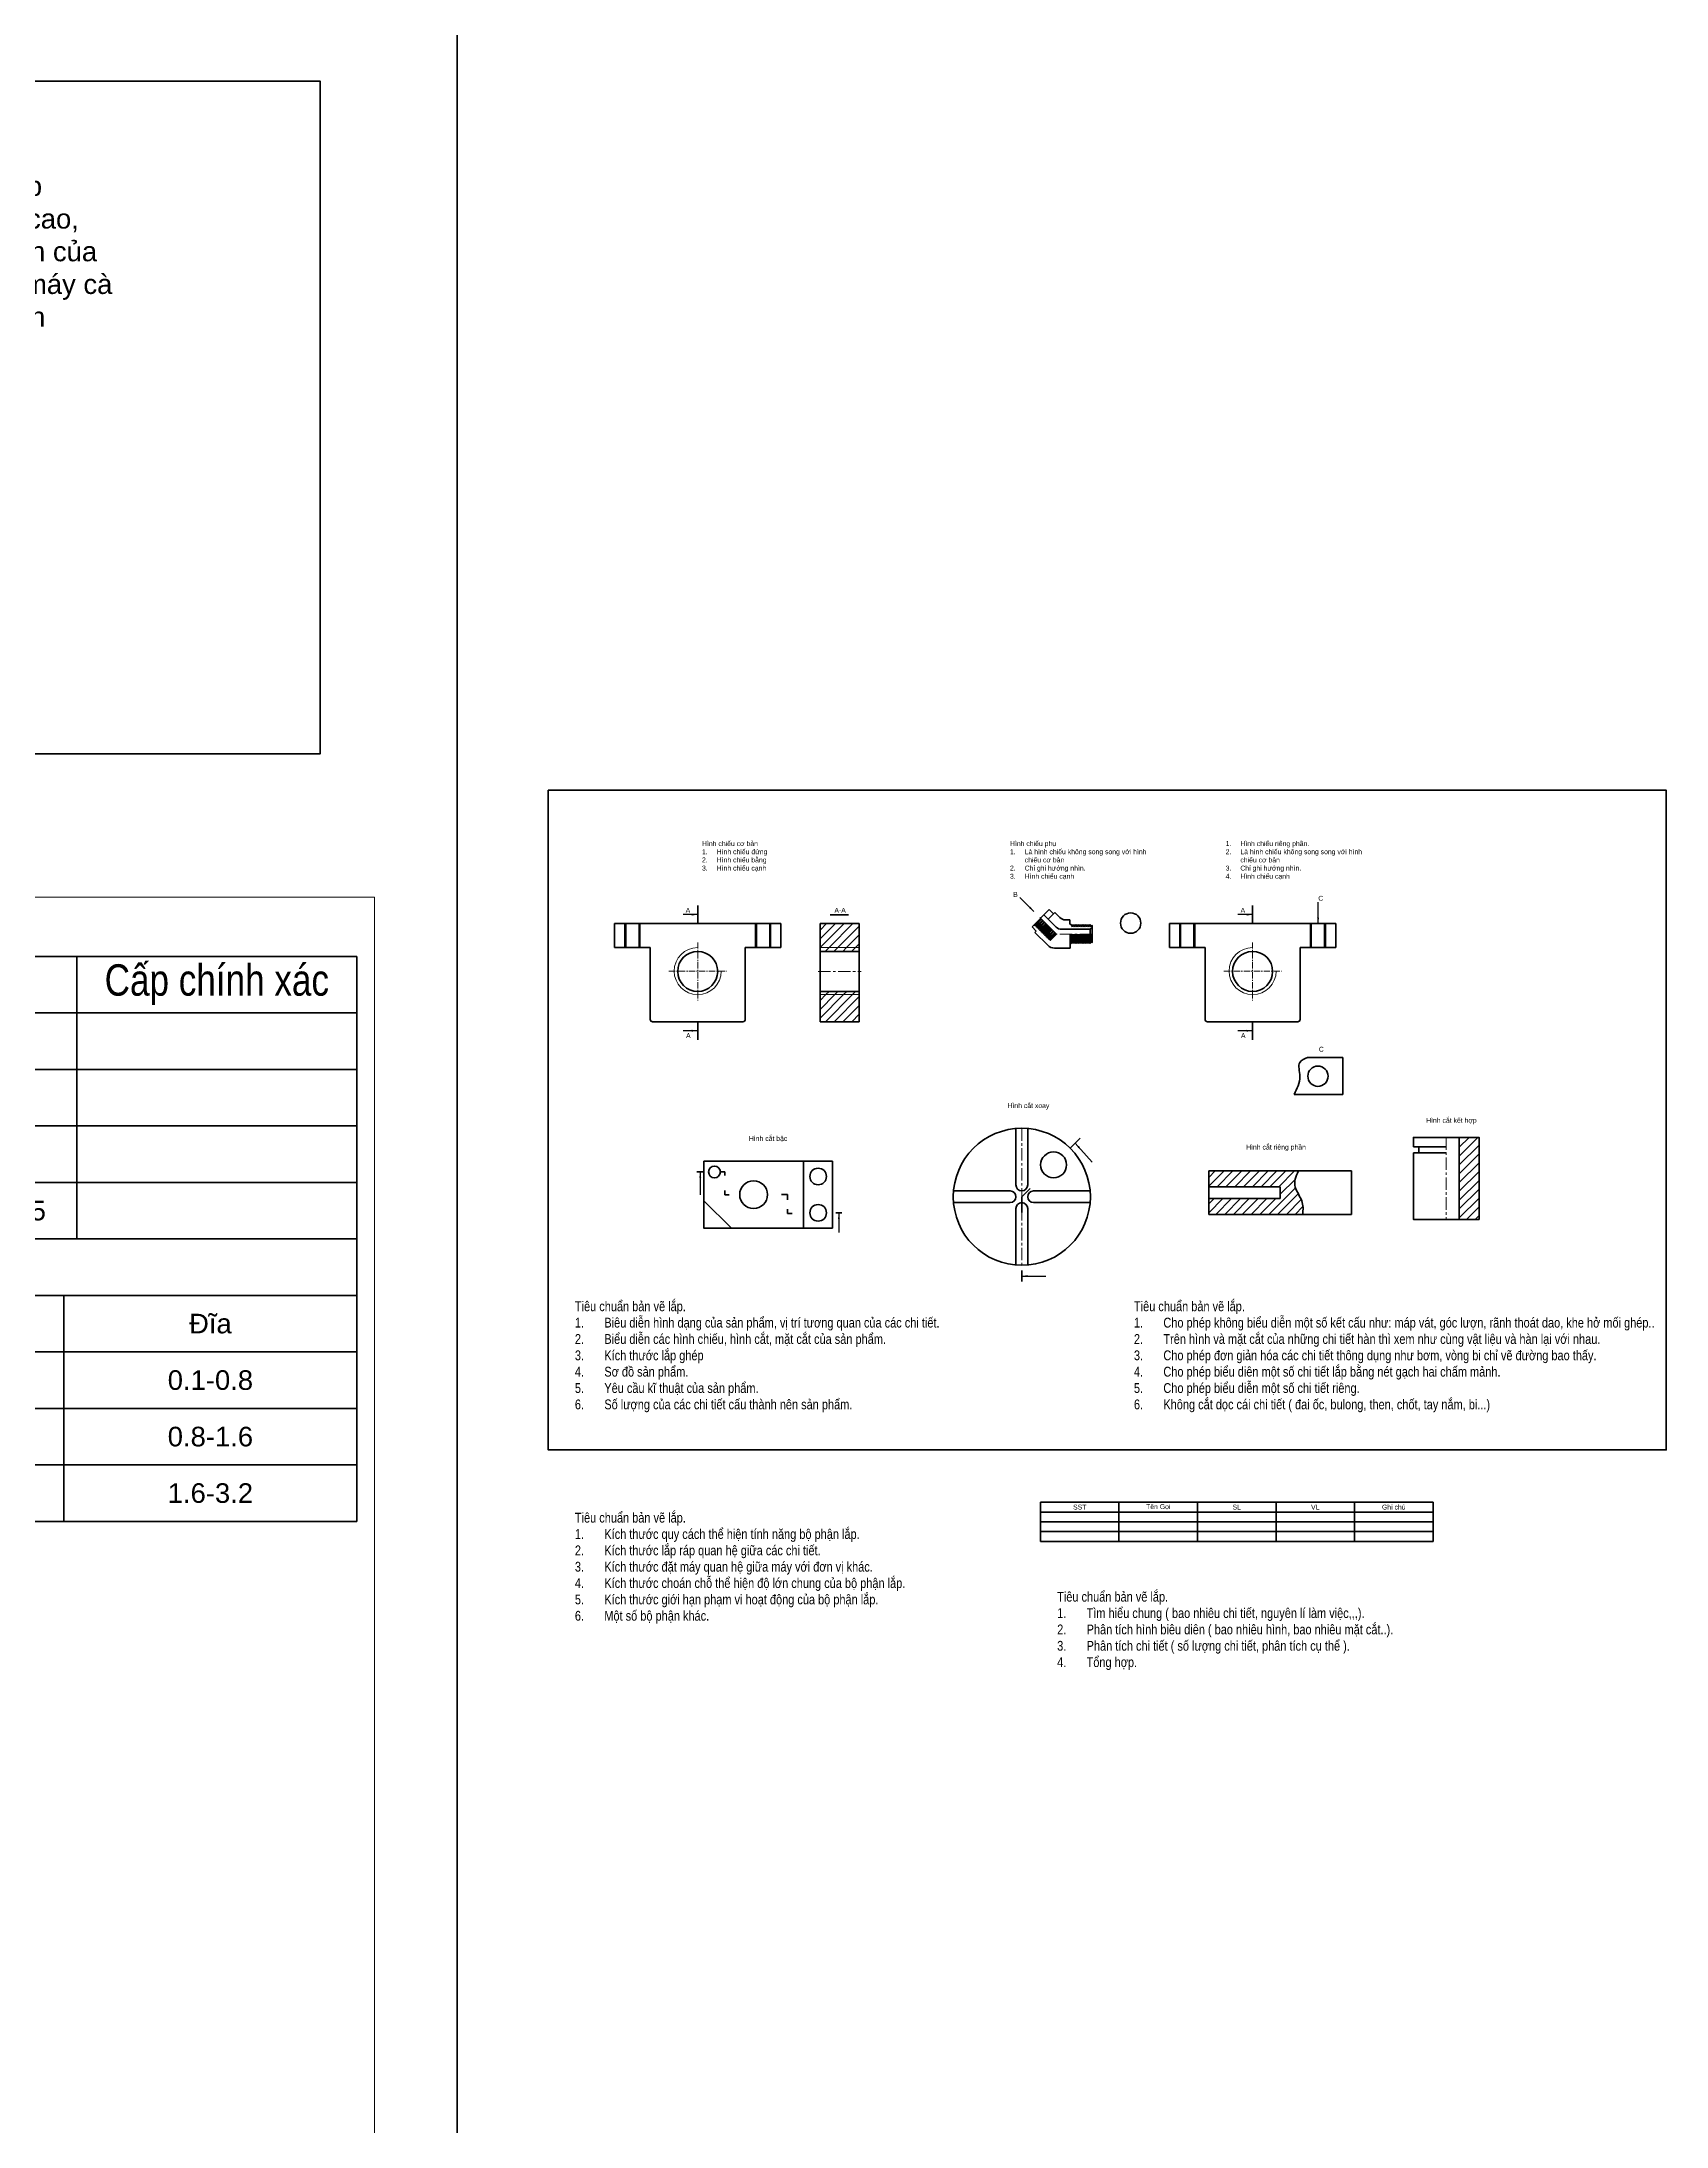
# Model space of a CAD drawing. Header units: millimetres. Extents: x -11382 to 23553, y -372 to 10786.
# Drawn here: x 3193 to 4021, y 2303 to 3366 of the extents above; entities that cross this region are included whole.
import ezdxf

# ---------------------------------------------------------------- set-up
doc = ezdxf.new("R2010")
doc.units = ezdxf.units.MM
doc.header["$LTSCALE"] = 0.2
doc.linetypes.add('CENTER', pattern=[50.8, 31.75, -6.35, 6.35, -6.35])
for name, color, linetype, lineweight in [('đường bao thấy', 7, 'Continuous', 40), ('đường kích thước', 90, 'Continuous', 15), ('đường mặt cắt', 160, 'Continuous', 15), ('đường nét mảnh', 220, 'Continuous', 15), ('đường nét tâm', 137, 'CENTER', 15)]:
    doc.layers.add(name, color=color, linetype=linetype, lineweight=lineweight)
doc.styles.add('nhat 2.5', font='arial.ttf', dxfattribs={"width": 0.8, "height": 2.5})
doc.styles.add('nhat5', font='arial.ttf', dxfattribs={"height": 10})
doc.dimstyles.new('nhật 2.5', dxfattribs={"dimtxt": 2.5, "dimasz": 3, "dimexe": 1.3, "dimexo": 0.5, "dimgap": 1, "dimtad": 1, "dimtxsty": 'nhat 2.5', "dimcen": 0, "dimadec": 0, "dimazin": 0, "dimtfac": 1, "dimtmove": 0, "dimatfit": 3, "dimfxl": 10, "dimarcsym": 1})
pattern_1 = [(45, (6463.967, -1653.3343), (-2.245064, 2.245064), [])]

msp = doc.modelspace()

# ---------------------------------------------------------------- hatches: boundary and pattern name
at = {"layer": 'đường mặt cắt'}
h = msp.add_hatch(dxfattribs=at)
h.set_pattern_fill('ANSI31', color=256, style=0)
h.set_pattern_definition(pattern_1)
h.paths.add_polyline_path([(3590.009, 2916.159), (3590.009, 2903.959), (3610.009, 2903.959), (3610.009, 2916.159)])
h = msp.add_hatch(dxfattribs=at)
h.set_pattern_fill('ANSI31', color=256, style=0)
h.set_pattern_definition(pattern_1)
h.paths.add_polyline_path([(3590.009, 2903.959), (3590.009, 2901.982), (3610.009, 2901.982), (3610.009, 2903.959)])
h = msp.add_hatch(dxfattribs=at)
h.set_pattern_fill('ANSI31', color=256, style=0)
h.set_pattern_definition(pattern_1)
h.paths.add_polyline_path([(3610.009, 2879.959), (3610.009, 2881.582), (3590.009, 2881.582), (3590.009, 2879.959)])
h = msp.add_hatch(dxfattribs=at)
h.set_pattern_fill('ANSI31', color=256, style=0)
h.set_pattern_definition(pattern_1)
h.paths.add_polyline_path([(3590.009, 2879.959), (3590.009, 2866.159), (3610.009, 2866.159), (3610.009, 2879.959)])
h = msp.add_hatch(dxfattribs=at)
h.set_pattern_fill('ANSI31', color=256, style=0)
h.paths.add_polyline_path([(3915.721, 2765.384), (3925.757, 2765.384), (3925.757, 2807.142), (3915.721, 2807.142)])
h = msp.add_hatch(dxfattribs=at)
h.set_pattern_fill('ANSI31', color=256, style=0)
edge = h.paths.add_edge_path()
edge.add_line((3824.43, 2782.034), (3824.43, 2775.976))
edge.add_line((3824.43, 2775.976), (3788.07, 2775.976))
edge.add_line((3788.07, 2775.976), (3788.07, 2767.932))
edge.add_line((3788.07, 2767.932), (3835.851, 2767.932))
edge.add_spline(control_points=[(3835.851, 2767.932), (3836.233, 2770.313), (3836.255, 2775.16), (3830.691, 2782.064), (3832.315, 2787.256), (3833.791, 2790.079)], knot_values=[5.46307449, 5.46307449, 5.46307449, 5.46307449, 12.55263236, 20.24240743, 29.13093459, 29.13093459, 29.13093459, 29.13093459], degree=3, periodic=0)
edge.add_line((3833.791, 2790.079), (3788.07, 2790.079))
edge.add_line((3788.07, 2790.079), (3788.07, 2782.034))
edge.add_line((3788.07, 2782.034), (3824.43, 2782.034))

# ---------------------------------------------------------------- linework, layer by layer
at = {"layer": 'đường bao thấy'}
for p, q in [((3527.684, 2916.159), (3527.684, 2925.346)), ((3706.787, 2923.284), (3698.019, 2914.516)), ((3708.967, 2921.104), (3706.787, 2923.284)), ((3810.401, 2916.159), (3810.401, 2925.346)), ((3485.334, 2904.059), (3485.334, 2916.159)), ((3491.009, 2916.159), (3491.009, 2904.059)), ((3497.809, 2916.159), (3497.809, 2904.059)), ((3557.559, 2916.159), (3557.559, 2904.059)), ((3564.359, 2916.159), (3564.359, 2904.059)), ((3570.034, 2904.059), (3570.034, 2916.159)), ((3590.009, 2916.159), (3610.009, 2916.159)), ((3590.009, 2916.159), (3590.009, 2866.159)), ((3595.104, 2920.666), (3604.564, 2920.666)), ((3610.009, 2916.159), (3610.009, 2866.159)), ((3700.199, 2912.336), (3698.019, 2914.516)), ((3699.476, 2914.968), (3698.974, 2915.47)), ((3702.905, 2918.398), (3699.476, 2914.968)), ((3700.701, 2915.355), (3699.476, 2914.968)), ((3700.199, 2912.336), (3699.492, 2911.629)), ((3705.994, 2905.127), (3699.492, 2911.629)), ((3703.744, 2917.559), (3700.315, 2914.129)), ((3700.701, 2915.355), (3700.315, 2914.129)), ((3701.54, 2914.516), (3700.315, 2914.129)), ((3703.325, 2917.978), (3700.701, 2915.355)), ((3704.583, 2916.72), (3701.154, 2913.29)), ((3701.54, 2914.516), (3701.154, 2913.29)), ((3702.379, 2913.677), (3701.154, 2913.29)), ((3704.164, 2917.139), (3701.54, 2914.516)), ((3704.164, 2917.139), (3701.54, 2914.516)), ((3705.422, 2915.881), (3701.993, 2912.452)), ((3702.379, 2913.677), (3701.993, 2912.452)), ((3703.218, 2912.838), (3701.993, 2912.452)), ((3705.003, 2916.3), (3702.379, 2913.677)), ((3702.403, 2918.9), (3710.441, 2910.862)), ((3706.261, 2915.042), (3702.832, 2911.613)), ((3703.218, 2912.838), (3702.832, 2911.613)), ((3704.057, 2911.999), (3702.832, 2911.613)), ((3705.842, 2915.462), (3703.218, 2912.838)), ((3705.842, 2915.462), (3703.218, 2912.838)), ((3707.1, 2914.203), (3703.67, 2910.774)), ((3704.057, 2911.999), (3703.67, 2910.774)), ((3706.68, 2914.623), (3704.057, 2911.999)), ((3704.1, 2920.597), (3710.259, 2914.438)), ((3707.939, 2913.364), (3704.509, 2909.935)), ((3707.519, 2913.784), (3704.896, 2911.16)), ((3707.519, 2913.784), (3704.896, 2911.16)), ((3708.778, 2912.525), (3705.348, 2909.096)), ((3708.358, 2912.945), (3705.735, 2910.321)), ((3709.617, 2911.686), (3706.187, 2908.257)), ((3709.674, 2921.811), (3706.28, 2918.417)), ((3709.197, 2912.106), (3706.574, 2909.482)), ((3709.197, 2912.106), (3706.574, 2909.482)), ((3712.252, 2919.234), (3709.674, 2921.811)), ((3727.641, 2913.262), (3713.087, 2913.266)), ((3715.08, 2918.062), (3717.274, 2918.062)), ((3717.274, 2916.212), (3717.274, 2918.062)), ((3717.984, 2915.712), (3717.774, 2915.712)), ((3718.577, 2914.573), (3717.984, 2915.712)), ((3718.577, 2914.573), (3719.17, 2915.712)), ((3719.764, 2914.573), (3719.17, 2915.712)), ((3719.764, 2914.573), (3720.357, 2915.712)), ((3720.95, 2914.573), (3720.357, 2915.712)), ((3720.95, 2914.573), (3721.543, 2915.712)), ((3722.136, 2914.573), (3721.543, 2915.712)), ((3722.136, 2914.573), (3722.73, 2915.712)), ((3723.323, 2914.573), (3722.73, 2915.712)), ((3723.323, 2914.573), (3723.916, 2915.712)), ((3724.509, 2914.573), (3723.916, 2915.712)), ((3724.509, 2914.573), (3725.102, 2915.712)), ((3725.696, 2914.573), (3725.102, 2915.712)), ((3725.696, 2914.573), (3726.289, 2915.712)), ((3726.882, 2914.573), (3726.289, 2915.712)), ((3726.882, 2914.573), (3727.475, 2915.712)), ((3728.069, 2914.573), (3727.475, 2915.712)), ((3727.641, 2913.262), (3728.641, 2914.262)), ((3727.641, 2913.262), (3727.641, 2910.862)), ((3728.069, 2914.573), (3728.483, 2915.37)), ((3728.641, 2915.212), (3728.483, 2915.37)), ((3728.641, 2915.212), (3728.641, 2906.512)), ((3768.051, 2904.059), (3768.051, 2916.159)), ((3773.726, 2916.159), (3773.726, 2904.059)), ((3780.526, 2916.159), (3780.526, 2904.059)), ((3840.276, 2916.159), (3840.276, 2904.059)), ((3847.076, 2916.159), (3847.076, 2904.059)), ((3852.751, 2904.059), (3852.751, 2916.159)), ((3503.484, 2904.059), (3485.334, 2904.059)), ((3503.484, 2904.059), (3503.484, 2867.369)), ((3551.884, 2904.059), (3570.034, 2904.059)), ((3551.884, 2904.059), (3551.884, 2867.369)), ((3590.009, 2901.982), (3610.009, 2901.982)), ((3704.896, 2911.16), (3703.67, 2910.774)), ((3704.896, 2911.16), (3704.509, 2909.935)), ((3705.735, 2910.321), (3704.509, 2909.935)), ((3705.735, 2910.321), (3705.348, 2909.096)), ((3706.574, 2909.482), (3705.348, 2909.096)), ((3706.574, 2909.482), (3706.187, 2908.257)), ((3707.412, 2908.643), (3706.187, 2908.257)), ((3710.33, 2910.974), (3707.142, 2907.786)), ((3707.412, 2908.643), (3707.142, 2907.786)), ((3707.142, 2907.786), (3707.365, 2907.786)), ((3710.441, 2910.862), (3707.365, 2907.786)), ((3710.036, 2911.267), (3707.412, 2908.643)), ((3709.53, 2903.662), (3717.441, 2903.662)), ((3717.441, 2903.662), (3717.441, 2910.862)), ((3717.984, 2906.012), (3717.441, 2906.012)), ((3717.984, 2910.862), (3717.984, 2906.012)), ((3718.577, 2907.152), (3717.984, 2906.012)), ((3718.577, 2910.862), (3718.577, 2907.152)), ((3718.577, 2907.152), (3719.17, 2906.012)), ((3719.17, 2910.862), (3719.17, 2906.012)), ((3719.764, 2907.152), (3719.17, 2906.012)), ((3719.764, 2910.862), (3719.764, 2907.152)), ((3719.764, 2910.862), (3719.764, 2907.152)), ((3719.764, 2907.152), (3720.357, 2906.012)), ((3720.357, 2910.862), (3720.357, 2906.012)), ((3720.95, 2907.152), (3720.357, 2906.012)), ((3720.95, 2910.862), (3720.95, 2907.152)), ((3720.95, 2907.152), (3721.543, 2906.012)), ((3721.543, 2910.862), (3721.543, 2906.012)), ((3722.136, 2907.152), (3721.543, 2906.012)), ((3722.136, 2910.862), (3722.136, 2907.152)), ((3722.136, 2910.862), (3722.136, 2907.152)), ((3722.136, 2907.152), (3722.73, 2906.012)), ((3722.73, 2910.862), (3722.73, 2906.012)), ((3723.323, 2907.152), (3722.73, 2906.012)), ((3723.323, 2910.862), (3723.323, 2907.152)), ((3723.323, 2907.152), (3723.916, 2906.012)), ((3723.916, 2910.862), (3723.916, 2906.012)), ((3724.509, 2907.152), (3723.916, 2906.012)), ((3724.509, 2910.862), (3724.509, 2907.152)), ((3724.509, 2910.862), (3724.509, 2907.152)), ((3724.509, 2907.152), (3725.102, 2906.012)), ((3725.102, 2910.862), (3725.102, 2906.012)), ((3725.696, 2907.152), (3725.102, 2906.012)), ((3725.696, 2910.862), (3725.696, 2907.152)), ((3725.696, 2907.152), (3726.289, 2906.012)), ((3726.289, 2910.862), (3726.289, 2906.012)), ((3726.882, 2907.152), (3726.289, 2906.012)), ((3726.882, 2910.862), (3726.882, 2907.152)), ((3726.882, 2910.862), (3726.882, 2907.152)), ((3726.882, 2907.152), (3727.475, 2906.012)), ((3727.475, 2910.862), (3727.475, 2906.012)), ((3728.069, 2907.152), (3727.475, 2906.012)), ((3728.069, 2910.862), (3728.069, 2907.152)), ((3728.069, 2907.152), (3728.483, 2906.355)), ((3728.483, 2910.862), (3728.483, 2906.355)), ((3728.641, 2906.512), (3728.483, 2906.355)), ((3786.201, 2904.059), (3768.051, 2904.059)), ((3786.201, 2904.059), (3786.201, 2867.369)), ((3834.601, 2904.059), (3852.751, 2904.059)), ((3834.601, 2904.059), (3834.601, 2867.369)), ((3590.009, 2881.582), (3610.009, 2881.582)), ((3527.684, 2866.159), (3527.684, 2856.972)), ((3590.009, 2866.159), (3610.009, 2866.159)), ((3810.401, 2866.159), (3810.401, 2856.972)), ((3838.35, 2847.92), (3856.297, 2847.92)), ((3856.297, 2847.92), (3856.297, 2829.081)), ((3856.297, 2829.081), (3831.534, 2829.081)), ((3689.817, 2811.844), (3689.817, 2782.926)), ((3695.817, 2811.844), (3695.817, 2782.926)), ((3717.462, 2801.662), (3722.561, 2806.765)), ((3915.721, 2807.142), (3915.721, 2765.384)), ((3581.514, 2795.061), (3581.514, 2760.954)), ((3892.32, 2802.337), (3909.038, 2802.337)), ((3892.32, 2799.336), (3909.038, 2799.336)), ((3895.017, 2802.337), (3895.017, 2799.336)), ((3530.766, 2789.656), (3527.192, 2789.656)), ((3539.225, 2789.576), (3541.509, 2789.576)), ((3541.509, 2789.576), (3541.509, 2787.695)), ((3788.07, 2790.079), (3860.761, 2790.079)), ((3788.07, 2767.932), (3788.07, 2790.079)), ((3860.761, 2790.079), (3860.761, 2767.932)), ((3530.766, 2774.931), (3544.877, 2760.954)), ((3541.509, 2777.884), (3541.509, 2780.174)), ((3543.637, 2777.884), (3541.509, 2777.884)), ((3570.318, 2778.008), (3573.427, 2778.008)), ((3573.427, 2778.008), (3573.427, 2775.429)), ((3657.899, 2779.926), (3686.817, 2779.926)), ((3657.899, 2773.926), (3686.817, 2773.926)), ((3692.817, 2776.926), (3697.004, 2781.134)), ((3692.817, 2776.926), (3692.817, 2768.945)), ((3698.817, 2779.926), (3727.735, 2779.926)), ((3698.817, 2773.926), (3727.735, 2773.926)), ((3788.07, 2782.034), (3824.43, 2782.034)), ((3824.43, 2775.976), (3788.07, 2775.976)), ((3824.43, 2782.034), (3824.43, 2775.976)), ((3573.427, 2768.399), (3573.427, 2770.661)), ((3573.427, 2768.399), (3575.8, 2768.399)), ((3598.116, 2768.656), (3601.097, 2768.656)), ((3689.817, 2770.926), (3689.817, 2742.008)), ((3695.817, 2770.926), (3695.817, 2742.008)), ((3860.761, 2767.932), (3788.07, 2767.932)), ((3692.817, 2739.346), (3692.817, 2733.679)), ((3702.325, 2621.223), (3902.325, 2621.223)), ((3702.325, 2621.223), (3702.325, 2601.223)), ((3702.325, 2616.223), (3902.325, 2616.223)), ((3742.325, 2601.223), (3742.325, 2621.223)), ((3782.325, 2601.223), (3782.325, 2621.223)), ((3822.325, 2601.223), (3822.325, 2621.223)), ((3862.325, 2601.223), (3862.325, 2621.223)), ((3902.325, 2601.223), (3902.325, 2621.223)), ((3702.325, 2611.223), (3902.325, 2611.223)), ((3702.325, 2606.223), (3902.325, 2606.223)), ((3702.325, 2601.223), (3902.325, 2601.223))]:
    msp.add_line(p, q, dxfattribs=at)
at = {"layer": 'đường bao thấy', "ltscale": 0.5}
for p, q in [((3497.809, 2916.159), (3485.334, 2916.159)), ((3525.912, 2916.159), (3498.409, 2916.159)), ((3529.456, 2916.159), (3556.959, 2916.159)), ((3564.359, 2916.159), (3570.034, 2916.159)), ((3780.526, 2916.159), (3768.051, 2916.159)), ((3808.629, 2916.159), (3781.126, 2916.159)), ((3812.173, 2916.159), (3839.676, 2916.159)), ((3847.076, 2916.159), (3852.751, 2916.159)), ((3525.438, 2866.159), (3504.694, 2866.159)), ((3523.153, 2866.159), (3550.674, 2866.159)), ((3808.155, 2866.159), (3787.411, 2866.159)), ((3805.87, 2866.159), (3833.391, 2866.159))]:
    msp.add_line(p, q, dxfattribs=at)
at = {"layer": 'đường bao thấy', "ltscale": 0.2}
for p, q in [((2846.067, 2899.417), (3354.067, 2899.417)), ((3211.267, 2899.417), (3211.267, 2755.417)), ((3354.067, 2899.417), (3354.067, 2755.417)), ((3046.067, 2870.617), (3354.067, 2870.617)), ((2846.067, 2841.817), (3354.067, 2841.817)), ((2906.067, 2813.017), (3354.067, 2813.017)), ((2906.067, 2784.217), (3354.067, 2784.217)), ((2846.067, 2755.417), (3354.067, 2755.417)), ((3354.067, 2755.417), (3354.067, 2611.417)), ((2906.067, 2726.617), (3354.067, 2726.617)), ((3204.734, 2611.417), (3204.734, 2726.617)), ((2906.067, 2697.817), (3354.067, 2697.817)), ((2906.067, 2669.017), (3354.067, 2669.017)), ((3055.401, 2640.217), (3354.067, 2640.217)), ((2846.067, 2611.417), (3354.067, 2611.417))]:
    msp.add_line(p, q, dxfattribs=at)
at = {"layer": 'đường bao thấy', "ltscale": 0.5}
for points in [[(545.781, 3408.215), (3405.076, 3408.215), (3405.076, 1397.743), (545.781, 1397.743)], [(2973.499, 3345.541), (3335.371, 3345.541), (3335.371, 3002.772), (2973.499, 3002.772)]]:
    msp.add_lwpolyline(points, close=True, dxfattribs=at)
at = {"layer": 'đường bao thấy'}
for points in [[(3451.503, 2984.14), (4021.17, 2984.14), (4021.17, 2647.896), (3451.503, 2647.896)], [(3530.766, 2795.061), (3596.277, 2795.061), (3596.277, 2760.954), (3530.766, 2760.954)]]:
    msp.add_lwpolyline(points, close=True, dxfattribs=at)
for points in [[(3527.684, 2916.159), (3497.809, 2916.159)], [(3527.684, 2916.159), (3564.359, 2916.159)], [(3810.401, 2916.159), (3780.526, 2916.159)], [(3810.401, 2916.159), (3847.076, 2916.159)], [(3892.32, 2802.337), (3892.32, 2807.142), (3925.757, 2807.142), (3925.757, 2765.384), (3892.32, 2765.384), (3892.32, 2799.336)]]:
    msp.add_lwpolyline(points, dxfattribs=at)
for centre, radius in [((3748.272, 2916.424), 5.199), ((3527.684, 2891.782), 10.2), ((3810.401, 2891.782), 10.2), ((3843.695, 2838.375), 5.17), ((3692.817, 2776.926), 34.918), ((3709.007, 2793.198), 6.609), ((3536.227, 2789.576), 2.999), ((3556.14, 2778.008), 7.07), ((3589.048, 2787.275), 4.225), ((3589.048, 2768.741), 4.225)]:
    msp.add_circle(centre, radius, dxfattribs=at)
for centre, radius, start, end in [((3713.088, 2917.266), 4, 225, 269.983879), ((3715.08, 2922.062), 4, 225, 270), ((3717.774, 2916.212), 0.5, 180, 270), ((3709.53, 2908.662), 5, 225, 270), ((3686.817, 2776.926), 3, 270, 90), ((3692.817, 2782.926), 3, 180, 0), ((3692.817, 2770.926), 3, 0, 180), ((3698.817, 2776.926), 3, 90, 270)]:
    msp.add_arc(centre, radius, start, end, dxfattribs=at)
at = {"layer": 'đường bao thấy', "ltscale": 0.5}
for centre, start, end in [((3504.694, 2867.369), 180, 270), ((3550.674, 2867.369), 270, 0), ((3787.411, 2867.369), 180, 270), ((3833.391, 2867.369), 270, 0)]:
    msp.add_arc(centre, 1.21, start, end, dxfattribs=at)
at = {"layer": 'đường bao thấy'}
msp.add_spline([(3831.534, 2829.081), (3834.487, 2838.387), (3834.487, 2845.423), (3838.35, 2847.92)], degree=3, dxfattribs=at)
msp.add_open_spline([(3833.791, 2790.079), (3832.315, 2787.256), (3830.691, 2782.064), (3836.255, 2775.16), (3836.233, 2770.313), (3835.851, 2767.932)], degree=3, knots=[5.46307449, 5.46307449, 5.46307449, 5.46307449, 14.35160165, 22.04137672, 29.13093459, 29.13093459, 29.13093459, 29.13093459], dxfattribs=at)
at = {"layer": 'đường kích thước'}
msp.add_lwpolyline([(2299.122, 2929.726), (3363.005, 2929.726), (3363.005, 1437.715), (2299.122, 1437.715)], close=True, dxfattribs=at)
at = {"layer": 'đường nét mảnh'}
for p, q in [((3490.409, 2904.059), (3490.409, 2916.159)), ((3498.409, 2904.059), (3498.409, 2916.159)), ((3556.959, 2904.059), (3556.959, 2916.159)), ((3564.959, 2904.059), (3564.959, 2916.159)), ((3773.126, 2904.059), (3773.126, 2916.159)), ((3781.126, 2904.059), (3781.126, 2916.159)), ((3839.676, 2904.059), (3839.676, 2916.159)), ((3847.676, 2904.059), (3847.676, 2916.159)), ((3590.009, 2903.959), (3610.009, 2903.959)), ((3590.009, 2879.959), (3610.009, 2879.959))]:
    msp.add_line(p, q, dxfattribs=at)
for centre in [(3527.684, 2891.959), (3810.401, 2891.959)]:
    msp.add_arc(centre, 12, 90, 0, dxfattribs=at)
at = {"layer": 'đường nét tâm'}
for p, q in [((3707.365, 2907.786), (3699.86, 2915.291)), ((3710.441, 2910.862), (3701.956, 2919.348)), ((3728.641, 2915.212), (3718.027, 2915.212)), ((3728.641, 2910.862), (3710.441, 2910.862)), ((3728.641, 2906.512), (3718.027, 2906.512)), ((3589.009, 2891.782), (3611.009, 2891.782)), ((3692.817, 2811.844), (3692.817, 2742.008)), ((3909.038, 2807.142), (3909.038, 2765.384))]:
    msp.add_line(p, q, dxfattribs=at)
at = {"layer": 'đường nét tâm', "ltscale": 0.5}
for p, q in [((3527.684, 2906.6), (3527.684, 2876.965)), ((3527.684, 2906.6), (3527.684, 2876.965)), ((3810.401, 2906.6), (3810.401, 2876.965)), ((3810.401, 2906.6), (3810.401, 2876.965)), ((3513.043, 2891.959), (3542.325, 2891.959)), ((3795.76, 2891.959), (3825.042, 2891.959))]:
    msp.add_line(p, q, dxfattribs=at)

# ---------------------------------------------------------------- texts
at = {"layer": 'Defpoints', "char_height": 2.5, "width": 40, "attachment_point": 5, "style": 'nhat 2.5'}
for s, insert in [('SST', (3722.325, 2618.723)), ('Tên Gọi', (3762.325, 2618.723)), ('SL', (3802.325, 2618.723)), ('VL', (3842.325, 2618.723)), ('Ghi chú', (3882.325, 2618.723))]:
    msp.add_mtext(s, dxfattribs=dict(at, insert=insert))
at = {"layer": 'đường bao thấy', "style": 'nhat 2.5'}
for s, insert, char_height, width, attachment_point in [('Hình chiếu cơ bản\\P\\pi-7.5,l7.5,t7.5;1.^IHình chiếu đứng\\P2.^IHình chiếu bằng\\P3.^IHình chiếu cạnh', (3529.876, 2958.218), 2.5, 35.76656, 1), ('Hình chiếu phụ\\P\\pi-7.5,l7.5,t7.5;1.^ILà hình chiếu không song song với hình chiếu cơ bản\\P2.^IChỉ ghi hướng nhìn.\\P3.^IHình chiếu cạnh', (3686.797, 2958.218), 2.5, 61.56738, 1), ('\\pi-7.5,l7.5,t7.5;1.^IHình chiếu riêng phần.\\P2.^ILà hình chiếu không song song với hình chiếu cơ bản\\P3.^IChỉ ghi hướng nhìn.\\P4.^IHình chiếu cạnh', (3796.669, 2958.218), 2.5, 61.56738, 1), ('A', (3521.557, 2924.179), 2.5, 2.49693, 1), ('A-A', (3597.323, 2924.195), 2.5, 4.89322, 1), ('B', (3690.771, 2932.313), 2.5, 1.68944, 3), ('A', (3804.274, 2924.179), 2.5, 2.49693, 1), ('^IC', (3842.891, 2930.311), 2.5, 5.55308, 1), ('A', (3521.747, 2860.351), 2.5, 2.49693, 1), ('A', (3804.464, 2860.351), 2.5, 2.49693, 1), ('C', (3844.142, 2853.376), 2.5, 7.0328, 1), ('Hình cắt xoay', (3685.517, 2824.648), 2.5, 44.51332, 1), ('Hình cắt kết hợp', (3898.815, 2817.143), 2.5, 44.51332, 1), ('Hình cắt bậc', (3553.757, 2807.894), 2.5, 44.51332, 1), ('Hình cắt riêng phần', (3807.102, 2803.48), 2.5, 44.51332, 1), ('Tiêu chuẩn bản vẽ lắp.\\P\\pi-15,l15,t15;1.^IBiêu diễn hình dạng của sản phẩm, vị trí tương quan của các chi tiết.\\P2.^IBiểu diễn các hình chiếu, hình cắt, mặt cắt của sản phẩm.\\P3.^IKích thước lắp ghép\\P4.^ISơ đồ sản phẩm.\\P5.^IYêu cầu kĩ thuật của sản phẩm.\\P6.^ISố lượng của các chi tiết cấu thành nên sản phẩm.', (3465.105, 2723.597), 5, 1635.99371, 1), ('Tiêu chuẩn bản vẽ lắp.\\P\\pi-15,l15,t15;1.^IBiêu diễn hình dạng của sản phẩm, vị trí tương quan của các chi tiết.\\P2.^IBiểu diễn các hình chiếu, hình cắt, mặt cắt của sản phẩm.\\P3.^IKích thước lắp ghép\\P4.^ISơ đồ sản phẩm.\\P5.^IYêu cầu kĩ thuật của sản phẩm.\\P6.^ISố lượng của các chi tiết cấu thành nên sản phẩm.', (3465.105, 2723.597), 5, 1635.99371, 1), ('Tiêu chuẩn bản vẽ lắp.\\P\\pi-15,l15,t15;1.^ICho phép không biểu diễn một số kết cấu như: máp vát, góc lượn, rãnh thoát dao, khe hở mối ghép..\\P2.^ITrên hình và mặt cắt của những chi tiết hàn thì xem như cùng vật liệu và hàn lại với nhau.\\P3.^ICho phép đơn giản hóa các chi tiết thông dụng như bơm, vòng bi chỉ vẽ đường bao thấy.\\P4.^ICho phép biểu diên một số chi tiết lắp bằng nét gạch hai chấm mảnh.\\P5.^ICho phép biểu diễn một số chi tiết riêng.\\P6.^IKhông cắt dọc cái chi tiết ( đai ốc, bulong, then, chốt, tay nắm, bi...)', (3749.939, 2723.597), 5, 1635.99371, 1), ('Tiêu chuẩn bản vẽ lắp.\\P\\pi-15,l15,t15;1.^IKích thước quy cách thể hiện tính năng bộ phận lắp.\\P2.^IKích thước lắp ráp quan hệ giữa các chi tiết.\\P3.^IKích thước đặt máy quan hệ giữa máy với đơn vị khác.\\P4.^IKích thước choán chỗ thể hiện độ lớn chung của bộ phận lắp.\\P5.^IKích thước giới hạn phạm vi hoạt động của bộ phận lắp.\\P6.^IMột số bộ phận khác.', (3465.105, 2615.844), 5, 1635.99371, 1), ('Tiêu chuẩn bản vẽ lắp.\\P\\pi-15,l15,t15;1.^ITìm hiểu chung ( bao nhiêu chi tiết, nguyên lí làm việc,,,).\\P2.^IPhân tích hình biêu diên ( bao nhiêu hình, bao nhiêu mặt cắt..).\\P3.^IPhân tích chi tiết ( số lượng chi tiết, phân tích cụ thể ).\\P4.^ITổng hợp.', (3710.824, 2575.542), 5, 1635.99371, 1)]:
    msp.add_mtext(s, dxfattribs=dict(at, insert=insert, char_height=char_height, width=width, attachment_point=attachment_point))
at = {"layer": 'đường bao thấy', "ltscale": 0.2, "insert": (3282.667, 2885.017), "char_height": 16, "width": 142.8, "attachment_point": 5, "style": 'nhat 2.5'}
msp.add_mtext('Cấp chính xác', dxfattribs=at)
at = {"layer": 'đường kích thước', "char_height": 10, "style": 'nhat5'}
for s, insert, width, attachment_point in [('\\pi-20,l20,t30;Lắp ghép lỏng:\\P1.^ILắp ghép theo kiểu H/h.\\P\\pi-10;{\\fSymbol|b0|i0|c2|p18;·^I}H5/h4 . H6/h5 kiểu lắp ghép chính xác cao, độ đồng tâm cao, VD: Bánh răng trên trục chính của dụng cụ đo răng. trục chính máy cà răng, nòng và ụ thân máy tiện\\P{\\fSymbol|b0|i0|c2|p18;·^I}', (2990.488, 3330.479), 239.73038, 1), ('3.2-12.5', (3169.967, 2769.817), 82.6, 5), ('Đĩa', (3279.401, 2712.217), 149.33333, 5), ('0.1-0.8', (3279.401, 2683.417), 149.33333, 5), ('0.8-1.6', (3279.401, 2654.617), 149.33333, 5), ('1.6-3.2', (3279.401, 2625.817), 149.33333, 5)]:
    msp.add_mtext(s, dxfattribs=dict(at, insert=insert, width=width, attachment_point=attachment_point))

# ---------------------------------------------------------------- leaders
at = {"layer": 'đường bao thấy'}
for points in [[(3699.013, 2922.29), (3691.866, 2929.438)], [(3843.773, 2916.159), (3843.773, 2927.102)], [(3527.684, 2920.753), (3520.204, 2920.753)], [(3810.401, 2920.753), (3802.921, 2920.753)], [(3527.684, 2861.565), (3520.204, 2861.565)], [(3810.401, 2861.565), (3802.921, 2861.565)], [(3720.012, 2804.213), (3728.702, 2794.497)], [(3528.979, 2789.656), (3528.979, 2777.997)], [(3599.606, 2768.656), (3599.606, 2758.667)], [(3692.817, 2736.513), (3705.132, 2736.513)]]:
    msp.add_leader(points, dimstyle='nhật 2.5', override={"dimgap": 1, "dimtad": 1}, dxfattribs=at)

doc.saveas('drawing.dxf')
